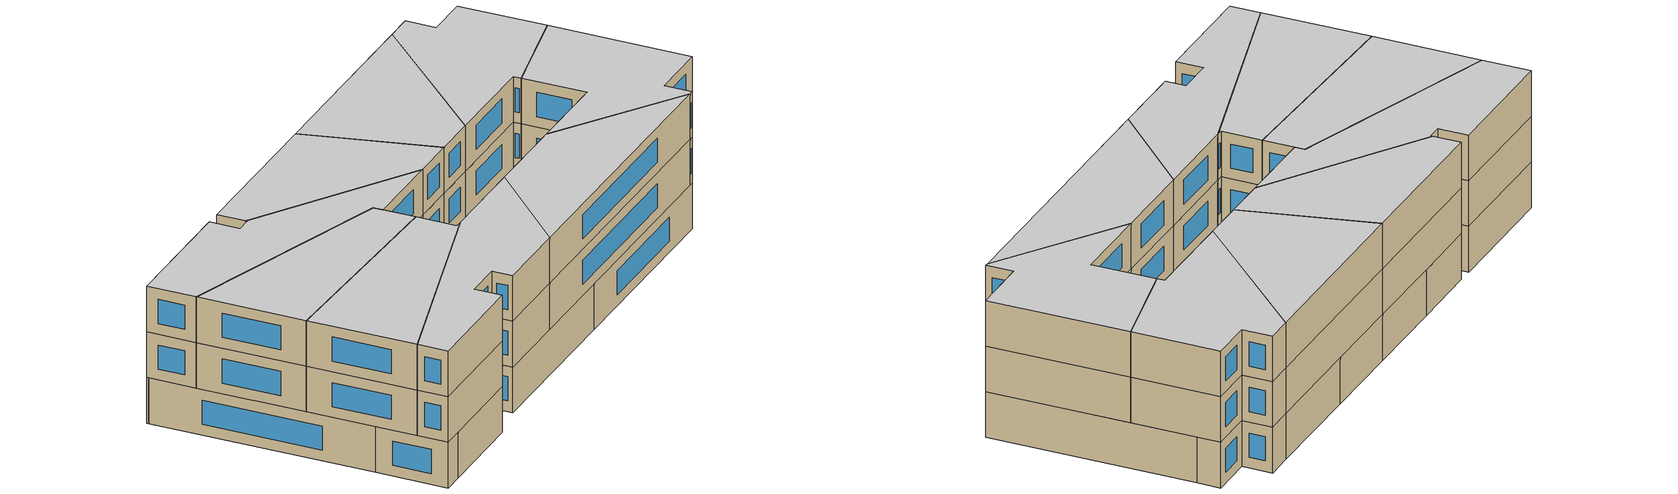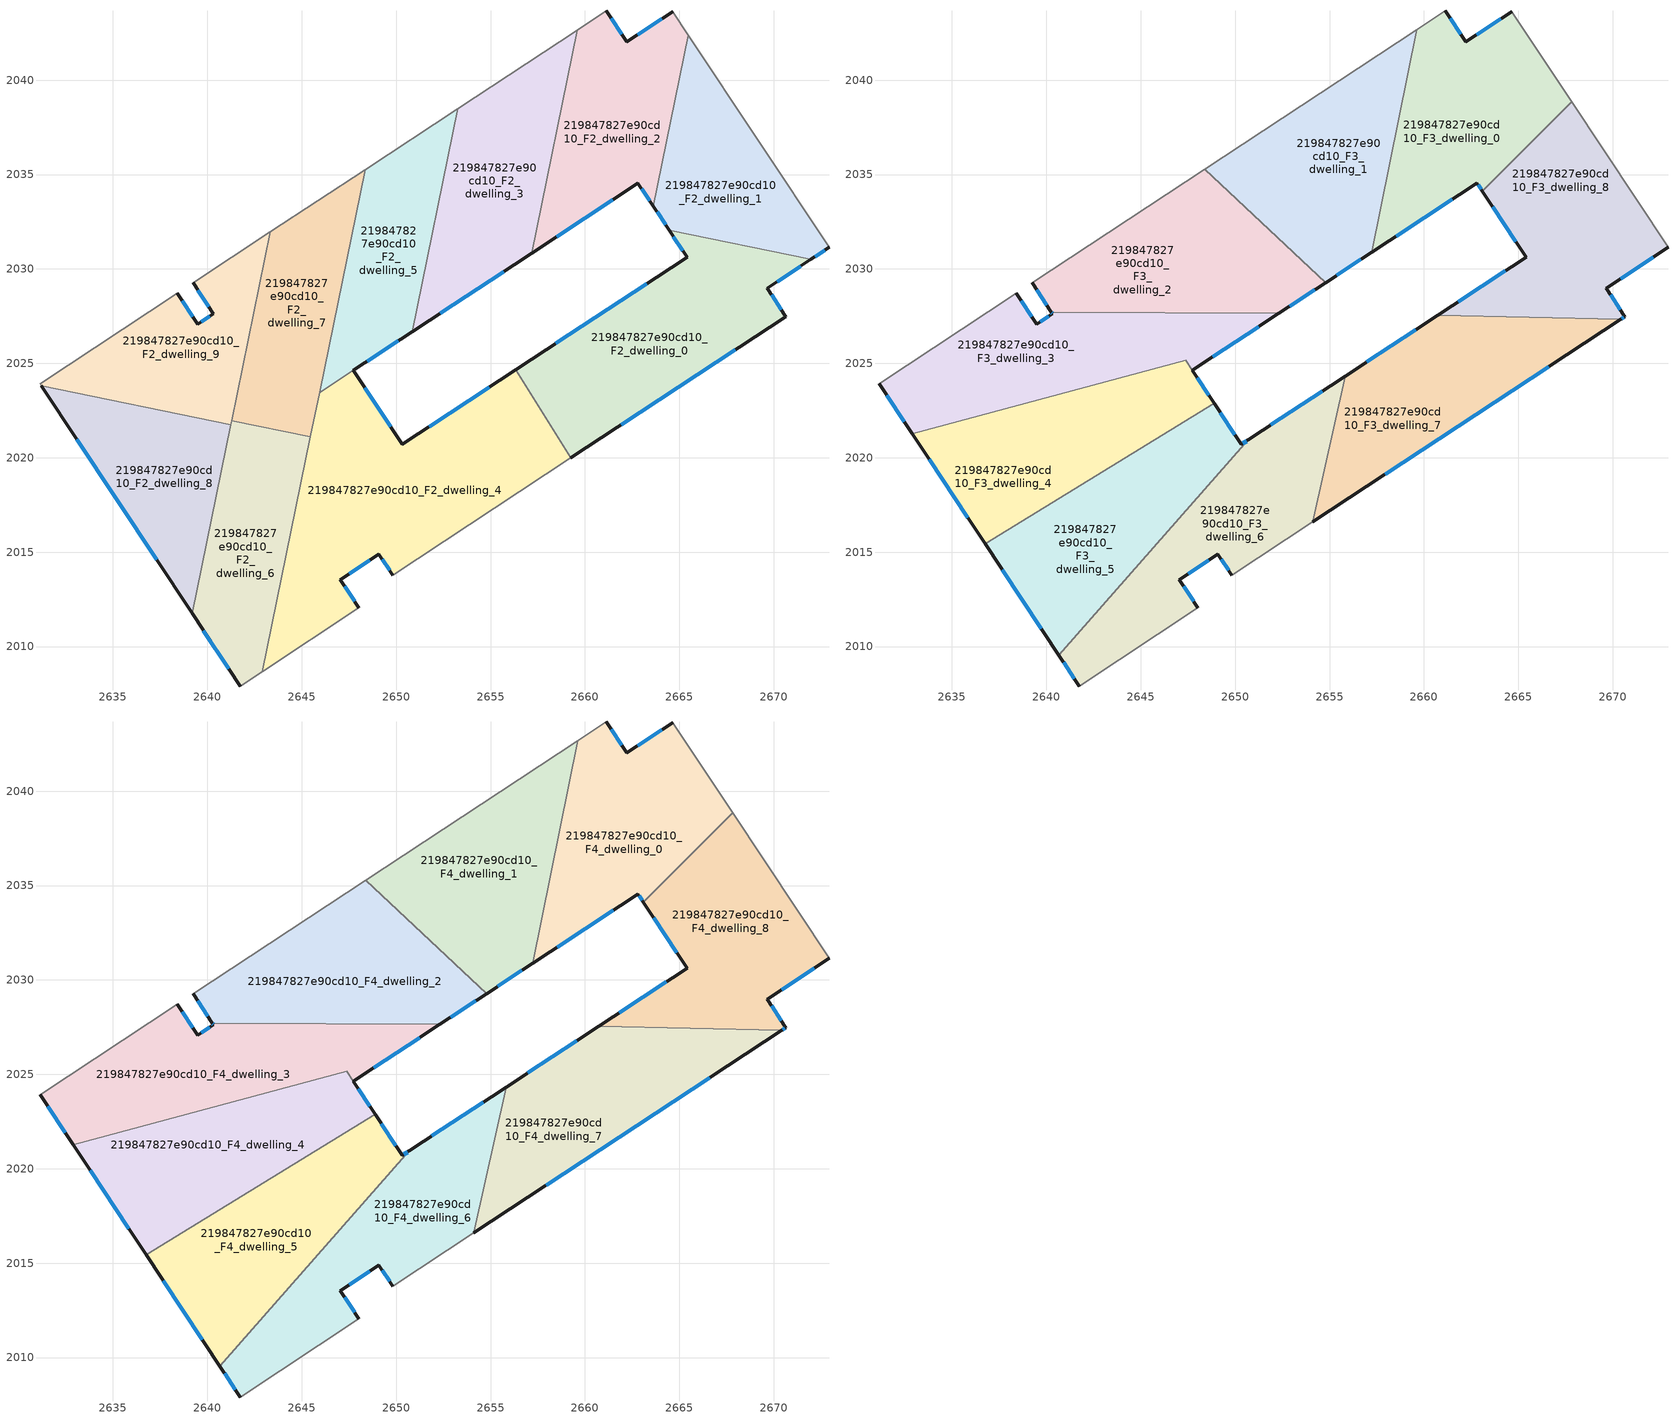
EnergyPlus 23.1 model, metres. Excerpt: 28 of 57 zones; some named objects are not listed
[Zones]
219847827e90cd10_F2_dwelling_0
 floor to 219847827e90cd10_F1_dwelling_0 (EU_floor_Construction): 2671.97,2030.5 2669.65,2028.97 2670.64,2027.48 2659.26,2019.99 2656.33,2024.65 2665.41,2030.62 2664.47,2032.04 z6
 wall outside (EU_wall_Construction): 2664.47,2032.04 2665.41,2030.62 2656.33,2024.65 / 2659.26,2019.99 2670.64,2027.48 2669.65,2028.97 2671.97,2030.5 z6:9
 wall to 219847827e90cd10_F2_dwelling_4 (EU_wall_Construction): 2656.33,2024.65 2659.26,2019.99 z6:9
 wall to 219847827e90cd10_F2_dwelling_1 (EU_wall_Construction): 2671.97,2030.5 2664.47,2032.04 z6:9
 window (EU_Window_Construction): 2663.28,2029.22 2658.46,2026.06 / 2664.69,2031.71 2665.19,2030.96 / 2670.19,2029.33 2671.42,2030.15 / 2670.41,2027.83 2669.88,2028.62 / 2661.93,2021.75 2667.97,2025.72 z6.7:8.3
 ceiling adiabatic (EU_roof_Construction): 2670.42,2027.34 2660.72,2027.54 2656.33,2024.65 2659.26,2019.99 z9
219847827e90cd10_F2_dwelling_1
 floor to 219847827e90cd10_F1_dwelling_1 (EU_floor_Construction): 2665.47,2042.39 2672.92,2031.14 2671.97,2030.5 2664.47,2032.04 2663.62,2033.33 z6
 wall outside (EU_wall_Construction): 2671.97,2030.5 2672.92,2031.14 / 2663.62,2033.33 2664.47,2032.04 z6:9
 wall to 219847827e90cd10_F2_dwelling_2 (EU_wall_Construction): 2665.47,2042.39 2663.62,2033.33 z6:9
 wall adiabatic (EU_wall_Construction): 2672.92,2031.14 2665.47,2042.39 z6:9
 window (EU_Window_Construction): 2672.19,2030.65 2672.7,2030.99 / 2663.82,2033.02 2664.27,2032.34 z6.7:8.3
 ceiling adiabatic (EU_roof_Construction): 2672.92,2031.14 2667.82,2038.84 2663.96,2034.99 2663.62,2033.33 2664.47,2032.04 2671.97,2030.51 z9
219847827e90cd10_F2_dwelling_2
 floor to 219847827e90cd10_F1_dwelling_2 (EU_floor_Construction): 2664.65,2043.63 2665.47,2042.39 2663.62,2033.33 2662.81,2034.55 2657.17,2030.84 2659.59,2042.65 2661.13,2043.66 2662.22,2042.03 z6
 wall outside (EU_wall_Construction): 2657.17,2030.84 2662.81,2034.55 2663.62,2033.33 / 2664.65,2043.63 2662.22,2042.03 2661.13,2043.66 z6:9
 wall to 219847827e90cd10_F2_dwelling_3 (EU_wall_Construction): 2659.59,2042.65 2657.17,2030.84 z6:9
 wall adiabatic (EU_wall_Construction): 2661.13,2043.66 2659.59,2042.65 / 2665.47,2042.39 2664.65,2043.63 z6:9
 window (EU_Window_Construction): 2663,2034.26 2663.43,2033.61 / 2658.5,2031.71 2661.48,2033.68 / 2661.96,2042.42 2661.39,2043.28 / 2664.08,2043.25 2662.79,2042.41 z6.7:8.3
219847827e90cd10_F2_dwelling_3
 floor to 219847827e90cd10_F1_dwelling_3 (EU_floor_Construction): 2659.59,2042.65 2657.17,2030.84 2650.85,2026.68 2653.27,2038.49 z6
 wall outside (EU_wall_Construction): 2650.85,2026.68 2657.17,2030.84 z6:9
 wall adiabatic (EU_wall_Construction): 2659.59,2042.65 2653.27,2038.49 z6:9
 wall to 219847827e90cd10_F2_dwelling_5 (EU_wall_Construction): 2653.27,2038.49 2650.85,2026.68 z6:9
 window (EU_Window_Construction): 2652.33,2027.66 2655.69,2029.86 z6.7:8.3
 ceiling adiabatic (EU_roof_Construction): 2657.17,2030.84 2659.59,2042.65 2653.27,2038.49 2651.05,2027.65 2652.32,2027.65 z9
219847827e90cd10_F2_dwelling_4
 floor to 219847827e90cd10_F1_dwelling_4 (EU_floor_Construction): 2656.33,2024.65 2659.26,2019.99 2649.82,2013.78 2649.09,2014.89 2647.05,2013.54 2648.03,2012.06 2642.91,2008.68 2645.95,2023.47 2645.97,2023.47 2647.73,2024.63 2650.33,2020.71 z6
 wall outside (EU_wall_Construction): 2656.33,2024.65 2650.33,2020.71 2647.73,2024.63 / 2648.03,2012.06 2647.05,2013.54 2649.09,2014.89 2649.82,2013.78 z6:9
 wall adiabatic (EU_wall_Construction): 2649.82,2013.78 2659.26,2019.99 / 2642.91,2008.68 2648.03,2012.06 z6:9
 wall to 219847827e90cd10_F2_dwelling_6 (EU_wall_Construction): 2645.46,2021.11 2642.91,2008.68 z6:9
 wall to 219847827e90cd10_F2_dwelling_5 (EU_wall_Construction): 2645.96,2023.47 2645.95,2023.47 / 2647.73,2024.63 2645.97,2023.47 z6:9
 wall to 219847827e90cd10_F2_dwelling_7 (EU_wall_Construction): 2645.94,2023.47 2645.46,2021.11 z6:9
 window (EU_Window_Construction): 2649.72,2021.63 2648.34,2023.71 / 2654.92,2023.73 2651.74,2021.64 / 2649.26,2014.63 2649.65,2014.04 / 2647.53,2013.86 2648.61,2014.57 / 2647.8,2012.41 2647.28,2013.19 z6.7:8.3
 ceiling adiabatic (EU_roof_Construction): 2659.26,2019.99 2656.33,2024.65 2655.84,2024.33 2654.12,2016.61 z9
219847827e90cd10_F2_dwelling_5
 floor to 219847827e90cd10_F1_dwelling_5 (EU_floor_Construction): 2653.27,2038.49 2650.85,2026.68 2645.96,2023.47 2645.95,2023.47 2648.36,2035.26 z6
 wall outside (EU_wall_Construction): 2647.73,2024.63 2650.85,2026.68 z6:9
 wall adiabatic (EU_wall_Construction): 2653.27,2038.49 2648.36,2035.26 z6:9
 wall to 219847827e90cd10_F2_dwelling_7 (EU_wall_Construction): 2648.36,2035.26 2645.95,2023.47 z6:9
 window (EU_Window_Construction): 2648.47,2025.11 2650.12,2026.2 z6.7:8.3
219847827e90cd10_F2_dwelling_6
 floor to 219847827e90cd10_F1_dwelling_6 (EU_floor_Construction): 2645.46,2021.11 2642.91,2008.68 2641.74,2007.91 2639.2,2011.75 2641.3,2021.97 z6
 wall outside (EU_wall_Construction): 2639.2,2011.75 2641.74,2007.91 z6:9
 wall to 219847827e90cd10_F2_dwelling_7 (EU_wall_Construction): 2645.46,2021.11 2641.3,2021.97 z6:9
 wall adiabatic (EU_wall_Construction): 2641.74,2007.91 2642.91,2008.68 z6:9
 wall to 219847827e90cd10_F2_dwelling_8 (EU_wall_Construction): 2641.25,2021.76 2639.2,2011.75 z6:9
 wall to 219847827e90cd10_F2_dwelling_9 (EU_wall_Construction): 2641.3,2021.97 2641.25,2021.76 z6:9
 window (EU_Window_Construction): 2639.8,2010.85 2641.15,2008.81 z6.7:8.3
219847827e90cd10_F2_dwelling_7
 floor to 219847827e90cd10_F1_dwelling_7 (EU_floor_Construction): 2648.36,2035.26 2645.46,2021.11 2641.3,2021.97 2643.35,2031.96 z6
 wall adiabatic (EU_wall_Construction): 2648.36,2035.26 2643.35,2031.96 z6:9
 wall to 219847827e90cd10_F2_dwelling_9 (EU_wall_Construction): 2643.35,2031.96 2641.3,2021.97 z6:9
219847827e90cd10_F2_dwelling_8
 floor to 219847827e90cd10_F1_dwelling_8 (EU_floor_Construction): 2641.25,2021.76 2639.2,2011.75 2631.21,2023.82 z6
 wall outside (EU_wall_Construction): 2631.21,2023.82 2639.2,2011.75 z6:9
 wall to 219847827e90cd10_F2_dwelling_9 (EU_wall_Construction): 2641.25,2021.76 2631.21,2023.82 z6:9
 window (EU_Window_Construction): 2633.09,2020.99 2637.33,2014.59 z6.7:8.3
219847827e90cd10_F2_dwelling_9
 floor to 219847827e90cd10_F1_dwelling_9 (EU_floor_Construction): 2643.35,2031.96 2641.25,2021.76 2631.21,2023.82 2631.14,2023.93 2638.41,2028.71 2639.49,2027.08 2640.33,2027.63 2639.24,2029.26 z6
 wall outside (EU_wall_Construction): 2639.24,2029.26 2640.33,2027.63 2639.49,2027.08 2638.41,2028.71 z6:9
 wall adiabatic (EU_wall_Construction): 2638.41,2028.71 2631.14,2023.93 2631.21,2023.82 / 2643.35,2031.96 2639.24,2029.26 z6:9
 window (EU_Window_Construction): 2639.24,2027.46 2638.66,2028.33 / 2640.13,2027.5 2639.69,2027.21 / 2639.5,2028.87 2640.07,2028.01 z6.7:8.3
219847827e90cd10_F3_dwelling_0
 floor to 219847827e90cd10_F2_dwelling_2 (EU_floor_Construction): 2664.65,2043.63 2665.47,2042.39 2663.96,2034.99 2663.09,2034.12 2662.81,2034.55 2657.23,2030.88 2659.63,2042.67 2661.13,2043.66 2662.22,2042.03 z9
 floor to 219847827e90cd10_F2_dwelling_1 (EU_floor_Construction): 2665.47,2042.39 2667.82,2038.84 2663.96,2034.99 z9
 wall outside (EU_wall_Construction): 2664.65,2043.63 2662.22,2042.03 2661.13,2043.66 / 2657.23,2030.88 2662.81,2034.55 2663.09,2034.12 z9:12
 wall adiabatic (EU_wall_Construction): 2667.82,2038.84 2664.65,2043.63 / 2661.13,2043.66 2659.63,2042.67 z9:12
 wall to 219847827e90cd10_F3_dwelling_8 (EU_wall_Construction): 2663.09,2034.12 2667.82,2038.84 z9:12
 wall to 219847827e90cd10_F3_dwelling_1 (EU_wall_Construction): 2659.63,2042.67 2657.23,2030.88 z9:12
 window (EU_Window_Construction): 2664.08,2043.25 2662.79,2042.41 / 2662.87,2034.45 2663.02,2034.22 / 2658.54,2031.74 2661.5,2033.68 / 2661.96,2042.42 2661.39,2043.28 z9.7:11.3
219847827e90cd10_F3_dwelling_1
 floor adiabatic (EU_floor_Construction): 2659.59,2042.65 2657.17,2030.84 2654.8,2029.28 2651.93,2031.97 2653.27,2038.49 z9
 floor to 219847827e90cd10_F2_dwelling_2 (EU_floor_Construction): 2659.63,2042.67 2657.23,2030.88 2657.17,2030.84 2659.59,2042.65 z9
 floor to 219847827e90cd10_F2_dwelling_5 (EU_floor_Construction): 2653.27,2038.49 2651.93,2031.97 2648.39,2035.28 z9
 wall outside (EU_wall_Construction): 2654.8,2029.28 2657.23,2030.88 z9:12
 wall to 219847827e90cd10_F3_dwelling_2 (EU_wall_Construction): 2648.39,2035.28 2654.8,2029.28 z9:12
 wall adiabatic (EU_wall_Construction): 2659.63,2042.67 2648.39,2035.28 z9:12
 window (EU_Window_Construction): 2655.37,2029.66 2656.66,2030.5 z9.7:11.3
219847827e90cd10_F3_dwelling_2
 floor to 219847827e90cd10_F2_dwelling_5 (EU_floor_Construction): 2651.93,2031.97 2651.05,2027.65 2646.81,2027.67 2648.36,2035.26 2648.39,2035.28 z9
 floor adiabatic (EU_floor_Construction): 2654.8,2029.28 2652.32,2027.65 2651.05,2027.65 2651.93,2031.97 z9
 floor to 219847827e90cd10_F2_dwelling_9 (EU_floor_Construction): 2643.35,2031.96 2642.47,2027.69 2640.28,2027.7 2639.24,2029.26 z9
 floor to 219847827e90cd10_F2_dwelling_7 (EU_floor_Construction): 2648.36,2035.26 2646.81,2027.67 2642.47,2027.69 2643.35,2031.96 z9
 wall outside (EU_wall_Construction): 2652.32,2027.65 2654.8,2029.28 / 2639.24,2029.26 2640.28,2027.7 z9:12
 wall to 219847827e90cd10_F3_dwelling_3 (EU_wall_Construction): 2640.28,2027.7 2652.32,2027.65 z9:12
 wall adiabatic (EU_wall_Construction): 2648.39,2035.28 2639.24,2029.26 z9:12
 window (EU_Window_Construction): 2652.9,2028.03 2654.22,2028.9 / 2639.49,2028.89 2640.03,2028.07 z9.7:11.3
219847827e90cd10_F3_dwelling_3
 floor to 219847827e90cd10_F2_dwelling_9 (EU_floor_Construction): 2642.47,2027.69 2641.64,2023.63 2637.52,2022.52 2631.21,2023.82 2631.14,2023.93 2638.41,2028.71 2639.49,2027.08 2640.33,2027.63 2640.28,2027.7 z9
 floor to 219847827e90cd10_F2_dwelling_7 (EU_floor_Construction): 2646.81,2027.67 2646.23,2024.86 2641.64,2023.63 2642.47,2027.69 z9
 floor to 219847827e90cd10_F2_dwelling_8 (EU_floor_Construction): 2637.52,2022.52 2632.89,2021.28 2631.21,2023.82 z9
 floor to 219847827e90cd10_F2_dwelling_5 (EU_floor_Construction): 2651.05,2027.65 2650.85,2026.68 2647.73,2024.63 2647.38,2025.17 2646.23,2024.86 2646.81,2027.67 z9
 floor to 219847827e90cd10_F2_dwelling_3 (EU_floor_Construction): 2652.32,2027.65 2650.85,2026.68 2651.05,2027.65 z9
 wall outside (EU_wall_Construction): 2631.14,2023.93 2632.89,2021.28 / 2640.28,2027.7 2640.33,2027.63 2639.49,2027.08 2638.41,2028.71 / 2647.73,2024.63 2652.32,2027.65 z9:12
 wall adiabatic (EU_wall_Construction): 2638.41,2028.71 2631.14,2023.93 z9:12
 wall to 219847827e90cd10_F3_dwelling_4 (EU_wall_Construction): 2647.38,2025.17 2647.73,2024.63 / 2632.89,2021.28 2647.38,2025.16 z9:12
 window (EU_Window_Construction): 2631.55,2023.31 2632.48,2021.91 / 2639.24,2027.46 2638.66,2028.33 / 2640.13,2027.5 2639.69,2027.21 / 2640.29,2027.69 2640.31,2027.65 / 2648.81,2025.34 2651.24,2026.94 z9.7:11.3
219847827e90cd10_F3_dwelling_4
 floor to 219847827e90cd10_F2_dwelling_8 (EU_floor_Construction): 2641.25,2021.76 2640.42,2017.69 2636.76,2015.44 2632.89,2021.28 2637.52,2022.52 z9
 floor to 219847827e90cd10_F2_dwelling_9 (EU_floor_Construction): 2641.64,2023.63 2641.25,2021.76 2637.52,2022.52 z9
 floor to 219847827e90cd10_F2_dwelling_6 (EU_floor_Construction): 2645.46,2021.11 2645.38,2020.75 2640.42,2017.69 2641.3,2021.97 z9
 floor to 219847827e90cd10_F2_dwelling_4 (EU_floor_Construction): 2647.73,2024.63 2648.77,2023.07 2648.88,2022.9 2645.39,2020.75 2645.95,2023.47 2645.97,2023.47 z9
 floor to 219847827e90cd10_F2_dwelling_5 (EU_floor_Construction): 2647.38,2025.16 2647.73,2024.63 2645.96,2023.47 2645.95,2023.47 2646.23,2024.86 z9
 floor to 219847827e90cd10_F2_dwelling_7 (EU_floor_Construction): 2646.23,2024.86 2645.46,2021.11 2641.3,2021.97 2641.64,2023.63 z9
 wall outside (EU_wall_Construction): 2632.89,2021.28 2636.76,2015.44 / 2648.88,2022.9 2647.73,2024.63 z9:12
 wall to 219847827e90cd10_F3_dwelling_5 (EU_wall_Construction): 2636.76,2015.44 2648.88,2022.9 z9:12
 window (EU_Window_Construction): 2633.8,2019.91 2635.85,2016.81 / 2648.61,2023.31 2648,2024.23 z9.7:11.3
219847827e90cd10_F3_dwelling_5
 floor to 219847827e90cd10_F2_dwelling_6 (EU_floor_Construction): 2645.38,2020.75 2643.83,2013.15 2640.66,2009.55 2639.2,2011.75 2640.42,2017.69 z9
 floor to 219847827e90cd10_F2_dwelling_4 (EU_floor_Construction): 2648.88,2022.9 2650.33,2020.71 2650.68,2020.94 2643.83,2013.15 2645.39,2020.75 z9
 floor to 219847827e90cd10_F2_dwelling_8 (EU_floor_Construction): 2640.42,2017.69 2639.2,2011.75 2636.76,2015.44 z9
 wall outside (EU_wall_Construction): 2650.69,2020.94 2650.33,2020.71 2648.88,2022.9 / 2636.76,2015.44 2640.66,2009.55 z9:12
 wall to 219847827e90cd10_F3_dwelling_6 (EU_wall_Construction): 2640.66,2009.55 2650.69,2020.94 z9:12
 window (EU_Window_Construction): 2649.99,2021.22 2649.22,2022.38 / 2650.6,2020.89 2650.42,2020.76 / 2637.68,2014.06 2639.74,2010.93 z9.7:11.3
219847827e90cd10_F3_dwelling_6
 floor to 219847827e90cd10_F2_dwelling_4 (EU_floor_Construction): 2655.84,2024.33 2654.12,2016.61 2649.82,2013.78 2649.09,2014.89 2647.05,2013.54 2648.03,2012.06 2642.91,2008.68 2643.83,2013.15 2650.68,2020.94 z9
 floor to 219847827e90cd10_F2_dwelling_6 (EU_floor_Construction): 2643.83,2013.15 2642.91,2008.68 2641.74,2007.91 2640.66,2009.55 z9
 wall outside (EU_wall_Construction): 2648.03,2012.06 2647.05,2013.54 2649.09,2014.89 2649.82,2013.78 / 2640.66,2009.55 2641.74,2007.91 / 2655.84,2024.33 2650.69,2020.94 z9:12
 wall adiabatic (EU_wall_Construction): 2641.74,2007.91 2648.03,2012.06 / 2649.82,2013.78 2654.12,2016.61 z9:12
 wall to 219847827e90cd10_F3_dwelling_7 (EU_wall_Construction): 2654.12,2016.61 2655.84,2024.33 z9:12
 window (EU_Window_Construction): 2647.53,2013.86 2648.61,2014.57 / 2647.8,2012.41 2647.28,2013.19 / 2640.92,2009.16 2641.49,2008.3 / 2654.63,2023.53 2651.9,2021.74 / 2649.26,2014.63 2649.65,2014.04 z9.7:11.3
219847827e90cd10_F3_dwelling_7
 floor adiabatic (EU_floor_Construction): 2670.42,2027.34 2654.12,2016.61 2655.84,2024.33 2660.72,2027.54 z9
 wall outside (EU_wall_Construction): 2660.72,2027.54 2655.84,2024.33 / 2654.12,2016.61 2670.42,2027.34 z9:12
 wall to 219847827e90cd10_F3_dwelling_8 (EU_wall_Construction): 2670.42,2027.34 2660.72,2027.54 z9:12
 window (EU_Window_Construction): 2659.57,2026.79 2656.98,2025.08 / 2657.95,2019.13 2666.6,2024.82 z9.7:11.3
219847827e90cd10_F3_dwelling_8
 floor to 219847827e90cd10_F2_dwelling_0 (EU_floor_Construction): 2671.97,2030.51 2669.65,2028.97 2670.64,2027.48 2670.42,2027.34 2660.72,2027.54 2665.41,2030.62 2664.47,2032.04 z9
 floor to 219847827e90cd10_F2_dwelling_2 (EU_floor_Construction): 2663.96,2034.99 2663.62,2033.33 2663.09,2034.12 z9
 floor adiabatic (EU_floor_Construction): 2667.82,2038.84 2672.92,2031.14 2671.97,2030.51 2664.47,2032.04 2663.09,2034.12 2663.62,2033.33 2663.96,2034.99 z9
 wall outside (EU_wall_Construction): 2670.42,2027.34 2670.64,2027.48 2669.65,2028.97 2672.92,2031.14 / 2663.09,2034.12 2665.41,2030.62 2660.72,2027.54 z9:12
 wall adiabatic (EU_wall_Construction): 2672.92,2031.14 2667.82,2038.84 z9:12
 window (EU_Window_Construction): 2670.41,2027.83 2669.88,2028.62 / 2670.48,2027.37 2670.59,2027.45 / 2664.31,2029.9 2661.82,2028.26 / 2663.63,2033.3 2664.86,2031.44 / 2670.42,2029.48 2672.16,2030.63 z9.7:11.3
219847827e90cd10_F4_dwelling_0
 floor to 219847827e90cd10_F3_dwelling_0 (EU_floor_Construction): 2664.65,2043.63 2667.82,2038.84 2663.09,2034.12 2662.81,2034.55 2657.23,2030.88 2659.63,2042.67 2661.13,2043.66 2662.22,2042.03 z12
 wall outside (EU_wall_Construction): 2664.65,2043.63 2662.22,2042.03 2661.13,2043.66 / 2657.23,2030.88 2662.81,2034.55 2663.09,2034.12 z12:15
 wall adiabatic (EU_wall_Construction): 2667.82,2038.84 2664.65,2043.63 / 2661.13,2043.66 2659.63,2042.67 z12:15
 wall to 219847827e90cd10_F4_dwelling_8 (EU_wall_Construction): 2663.09,2034.12 2667.82,2038.84 z12:15
 wall to 219847827e90cd10_F4_dwelling_1 (EU_wall_Construction): 2659.63,2042.67 2657.23,2030.88 z12:15
 window (EU_Window_Construction): 2664.08,2043.25 2662.79,2042.41 / 2662.87,2034.45 2663.02,2034.22 / 2658.54,2031.74 2661.5,2033.68 / 2661.96,2042.42 2661.39,2043.28 z12.7:14.3
 ceiling to 219847827e90cd10_F5_dwelling_0 (EU_floor_Construction): 2663.09,2034.12 2667.82,2038.84 2664.65,2043.63 2662.22,2042.03 2661.13,2043.66 2659.63,2042.67 2657.23,2030.88 2662.81,2034.55 z15
219847827e90cd10_F4_dwelling_1
 floor to 219847827e90cd10_F3_dwelling_1 (EU_floor_Construction): 2659.63,2042.67 2657.23,2030.88 2654.8,2029.28 2648.39,2035.28 z12
 wall outside (EU_wall_Construction): 2654.8,2029.28 2657.23,2030.88 z12:15
 wall to 219847827e90cd10_F4_dwelling_2 (EU_wall_Construction): 2648.39,2035.28 2654.8,2029.28 z12:15
 wall adiabatic (EU_wall_Construction): 2659.63,2042.67 2648.39,2035.28 z12:15
 window (EU_Window_Construction): 2655.37,2029.66 2656.66,2030.5 z12.7:14.3
 ceiling to 219847827e90cd10_F5_dwelling_1 (EU_floor_Construction): 2657.23,2030.88 2659.63,2042.67 2648.39,2035.28 2654.8,2029.28 z15
219847827e90cd10_F4_dwelling_2
 floor to 219847827e90cd10_F3_dwelling_2 (EU_floor_Construction): 2654.8,2029.28 2652.32,2027.65 2640.28,2027.7 2639.24,2029.26 2648.39,2035.28 z12
 wall outside (EU_wall_Construction): 2652.32,2027.65 2654.8,2029.28 / 2639.24,2029.26 2640.28,2027.7 z12:15
 wall to 219847827e90cd10_F4_dwelling_3 (EU_wall_Construction): 2640.28,2027.7 2652.32,2027.65 z12:15
 wall adiabatic (EU_wall_Construction): 2648.39,2035.28 2639.24,2029.26 z12:15
 window (EU_Window_Construction): 2652.9,2028.03 2654.22,2028.9 / 2639.49,2028.89 2640.03,2028.07 z12.7:14.3
 ceiling to 219847827e90cd10_F5_dwelling_2 (EU_floor_Construction): 2654.8,2029.28 2648.39,2035.28 2639.24,2029.26 2640.28,2027.7 2652.32,2027.65 z15
219847827e90cd10_F4_dwelling_3
 floor to 219847827e90cd10_F3_dwelling_3 (EU_floor_Construction): 2652.32,2027.65 2647.73,2024.63 2647.38,2025.17 2632.89,2021.28 2631.14,2023.93 2638.41,2028.71 2639.49,2027.08 2640.33,2027.63 2640.28,2027.7 z12
 wall outside (EU_wall_Construction): 2631.14,2023.93 2632.89,2021.28 / 2640.28,2027.7 2640.33,2027.63 2639.49,2027.08 2638.41,2028.71 / 2647.73,2024.63 2652.32,2027.65 z12:15
 wall adiabatic (EU_wall_Construction): 2638.41,2028.71 2631.14,2023.93 z12:15
 wall to 219847827e90cd10_F4_dwelling_4 (EU_wall_Construction): 2647.38,2025.17 2647.73,2024.63 / 2632.89,2021.28 2647.38,2025.16 z12:15
 window (EU_Window_Construction): 2631.55,2023.31 2632.48,2021.91 / 2639.24,2027.46 2638.66,2028.33 / 2640.13,2027.5 2639.69,2027.21 / 2640.29,2027.69 2640.31,2027.65 / 2648.81,2025.34 2651.24,2026.94 z12.7:14.3
 ceiling to 219847827e90cd10_F5_dwelling_3 (EU_floor_Construction): 2647.73,2024.63 2652.32,2027.65 2640.28,2027.7 2640.33,2027.63 2639.49,2027.08 2638.41,2028.71 2631.14,2023.93 2632.89,2021.28 2647.38,2025.17 z15
219847827e90cd10_F4_dwelling_4
 floor to 219847827e90cd10_F3_dwelling_4 (EU_floor_Construction): 2647.38,2025.16 2648.88,2022.9 2636.76,2015.44 2632.89,2021.28 z12
 wall outside (EU_wall_Construction): 2632.89,2021.28 2636.76,2015.44 / 2648.88,2022.9 2647.73,2024.63 z12:15
 wall to 219847827e90cd10_F4_dwelling_5 (EU_wall_Construction): 2636.76,2015.44 2648.88,2022.9 z12:15
 window (EU_Window_Construction): 2633.8,2019.91 2635.85,2016.81 / 2648.61,2023.31 2648,2024.23 z12.7:14.3
 ceiling to 219847827e90cd10_F5_dwelling_4 (EU_floor_Construction): 2648.88,2022.9 2647.38,2025.16 2632.89,2021.28 2636.76,2015.44 z15
219847827e90cd10_F4_dwelling_5
 floor to 219847827e90cd10_F3_dwelling_5 (EU_floor_Construction): 2648.88,2022.9 2650.33,2020.71 2650.69,2020.94 2640.66,2009.55 2636.76,2015.44 z12
 wall outside (EU_wall_Construction): 2650.69,2020.94 2650.33,2020.71 2648.88,2022.9 / 2636.76,2015.44 2640.66,2009.55 z12:15
 wall to 219847827e90cd10_F4_dwelling_6 (EU_wall_Construction): 2640.66,2009.55 2650.69,2020.94 z12:15
 window (EU_Window_Construction): 2649.99,2021.22 2649.22,2022.38 / 2650.6,2020.89 2650.42,2020.76 / 2637.68,2014.06 2639.74,2010.93 z12.7:14.3
 ceiling to 219847827e90cd10_F5_dwelling_5 (EU_floor_Construction): 2640.66,2009.55 2650.69,2020.94 2650.33,2020.71 2648.88,2022.9 2636.76,2015.44 z15
219847827e90cd10_F4_dwelling_6
 floor to 219847827e90cd10_F3_dwelling_6 (EU_floor_Construction): 2655.84,2024.33 2654.12,2016.61 2649.82,2013.78 2649.09,2014.89 2647.05,2013.54 2648.03,2012.06 2641.74,2007.91 2640.66,2009.55 2650.69,2020.94 z12
 wall outside (EU_wall_Construction): 2648.03,2012.06 2647.05,2013.54 2649.09,2014.89 2649.82,2013.78 / 2640.66,2009.55 2641.74,2007.91 / 2655.84,2024.33 2650.69,2020.94 z12:15
 wall adiabatic (EU_wall_Construction): 2641.74,2007.91 2648.03,2012.06 / 2649.82,2013.78 2654.12,2016.61 z12:15
 wall to 219847827e90cd10_F4_dwelling_7 (EU_wall_Construction): 2654.12,2016.61 2655.84,2024.33 z12:15
 window (EU_Window_Construction): 2647.53,2013.86 2648.61,2014.57 / 2647.8,2012.41 2647.28,2013.19 / 2640.92,2009.16 2641.49,2008.3 / 2654.63,2023.53 2651.9,2021.74 / 2649.26,2014.63 2649.65,2014.04 z12.7:14.3
 ceiling to 219847827e90cd10_F5_dwelling_6 (EU_floor_Construction): 2649.82,2013.78 2654.12,2016.61 2655.84,2024.33 2650.69,2020.94 2640.66,2009.55 2641.74,2007.91 2648.03,2012.06 2647.05,2013.54 2649.09,2014.89 z15
219847827e90cd10_F4_dwelling_7
 floor to 219847827e90cd10_F3_dwelling_7 (EU_floor_Construction): 2670.42,2027.34 2654.12,2016.61 2655.84,2024.33 2660.72,2027.54 z12
 wall outside (EU_wall_Construction): 2660.72,2027.54 2655.84,2024.33 / 2654.12,2016.61 2670.42,2027.34 z12:15
 wall to 219847827e90cd10_F4_dwelling_8 (EU_wall_Construction): 2670.42,2027.34 2660.72,2027.54 z12:15
 window (EU_Window_Construction): 2659.57,2026.79 2656.98,2025.08 / 2657.95,2019.13 2666.6,2024.82 z12.7:14.3
 ceiling to 219847827e90cd10_F5_dwelling_7 (EU_floor_Construction): 2670.42,2027.34 2660.72,2027.54 2655.84,2024.33 2654.12,2016.61 z15
219847827e90cd10_F4_dwelling_8
 floor to 219847827e90cd10_F3_dwelling_8 (EU_floor_Construction): 2667.82,2038.84 2672.92,2031.14 2669.65,2028.97 2670.64,2027.48 2670.42,2027.34 2660.72,2027.54 2665.41,2030.62 2663.09,2034.12 z12
 wall outside (EU_wall_Construction): 2670.42,2027.34 2670.64,2027.48 2669.65,2028.97 2672.92,2031.14 / 2663.09,2034.12 2665.41,2030.62 2660.72,2027.54 z12:15
 wall adiabatic (EU_wall_Construction): 2672.92,2031.14 2667.82,2038.84 z12:15
 window (EU_Window_Construction): 2670.41,2027.83 2669.88,2028.62 / 2670.48,2027.37 2670.59,2027.45 / 2664.31,2029.9 2661.82,2028.26 / 2663.63,2033.3 2664.86,2031.44 / 2670.42,2029.48 2672.16,2030.63 z12.7:14.3
 ceiling to 219847827e90cd10_F5_dwelling_8 (EU_floor_Construction): 2670.64,2027.48 2669.65,2028.97 2672.92,2031.14 2667.82,2038.84 2663.09,2034.12 2665.41,2030.62 2660.72,2027.54 2670.42,2027.34 z15
[Building]
EU S2 Campaign: North Axis=0; Terrain=City; Solar Distribution=FullExterior
[Site:Location]
Budapest.Ferenc.Liszt.Intl.AP: Latitude=47.437; Longitude=19.256; Time Zone=1; Elevation=185
[SizingPeriod:WeatherFileDays]
AnnualSizingPeriod: Begin Month=1; Begin Day of Month=1; End Month=12; End Day of Month=31; Day of Week for Start Day=Monday; Use Weather File Daylight Saving Period=No; Use Weather File Rain and Snow Indicators=No
[MATERIAL]
EU_InternalMass_Material: Roughness=MediumRough; Thickness=0.1; Conductivity=1; Density=1800; Specific Heat=900; Thermal Absorptance=0.9; Solar Absorptance=0.7; Visible Absorptance=0.7
[MATERIAL:NOMASS] Roughness=MediumRough; Thermal Absorptance=0.9; Solar Absorptance=0.7; Visible Absorptance=0.7
Name | Thermal Resistance
EU_wall_NoMass | 0.832559
EU_roof_NoMass | 1.39638
EU_floor_NoMass | 0.872794
[WINDOWMATERIAL:SIMPLEGLAZINGSYSTEM]
EU_Window_SimpleGlazing: UFactor=2.79869; Solar Heat Gain Coefficient=0.75; Visible Transmittance=0.75
[CONSTRUCTION]
EU_wall_Construction: EU_wall_NoMass
EU_roof_Construction: EU_roof_NoMass
EU_floor_Construction: EU_floor_NoMass
EU_Window_Construction: EU_Window_SimpleGlazing
EU_InternalMass_Construction: EU_InternalMass_Material
[ZONE] Type=1; Multiplier=1; Ceiling Height=autocalculate; Floor Area=autocalculate; Part of Total Floor Area=Yes
Name | Volume
219847827e90cd10_F2_dwelling_0 | 238.496
219847827e90cd10_F3_dwelling_0; 219847827e90cd10_F4_dwelling_0 | 209.393
219847827e90cd10_F2_dwelling_1 | 157.039
219847827e90cd10_F3_dwelling_1; 219847827e90cd10_F4_dwelling_1 | 209.395
219847827e90cd10_F2_dwelling_2 | 178.491
219847827e90cd10_F3_dwelling_2; 219847827e90cd10_F4_dwelling_2 | 206.16
219847827e90cd10_F2_dwelling_3 | 193.804
219847827e90cd10_F3_dwelling_3; 219847827e90cd10_F4_dwelling_3 | 214.526
219847827e90cd10_F2_dwelling_4 | 338.21
219847827e90cd10_F3_dwelling_4; 219847827e90cd10_F4_dwelling_4 | 207.492
219847827e90cd10_F2_dwelling_5 | 150.301
219847827e90cd10_F3_dwelling_5; 219847827e90cd10_F4_dwelling_5 | 209.408
219847827e90cd10_F2_dwelling_6 | 157.057
219847827e90cd10_F3_dwelling_6; 219847827e90cd10_F4_dwelling_6 | 209.419
219847827e90cd10_F2_dwelling_7 | 157.037
219847827e90cd10_F3_dwelling_7; 219847827e90cd10_F4_dwelling_7 | 209.413
219847827e90cd10_F2_dwelling_8 | 157.049
219847827e90cd10_F3_dwelling_8; 219847827e90cd10_F4_dwelling_8 | 209.421
219847827e90cd10_F2_dwelling_9 | 157.076
[INTERNALMASS] Construction=EU_InternalMass_Construction
Name | Zone or ZoneList | Surface Area
219847827e90cd10_F2_dwelling_0_EU_InternalMass | 219847827e90cd10_F2_dwelling_0 | 79.4971
219847827e90cd10_F2_dwelling_1_EU_InternalMass | 219847827e90cd10_F2_dwelling_1 | 52.3463
219847827e90cd10_F2_dwelling_2_EU_InternalMass | 219847827e90cd10_F2_dwelling_2 | 59.497
219847827e90cd10_F2_dwelling_3_EU_InternalMass | 219847827e90cd10_F2_dwelling_3 | 64.6013
219847827e90cd10_F2_dwelling_4_EU_InternalMass | 219847827e90cd10_F2_dwelling_4 | 112.74
219847827e90cd10_F2_dwelling_5_EU_InternalMass | 219847827e90cd10_F2_dwelling_5 | 50.109
219847827e90cd10_F2_dwelling_6_EU_InternalMass | 219847827e90cd10_F2_dwelling_6 | 52.3524
219847827e90cd10_F2_dwelling_7_EU_InternalMass | 219847827e90cd10_F2_dwelling_7 | 52.3458
219847827e90cd10_F2_dwelling_8_EU_InternalMass | 219847827e90cd10_F2_dwelling_8 | 52.3497
219847827e90cd10_F2_dwelling_9_EU_InternalMass | 219847827e90cd10_F2_dwelling_9 | 52.3585
219847827e90cd10_F3_dwelling_0_EU_InternalMass | 219847827e90cd10_F3_dwelling_0 | 69.7976
219847827e90cd10_F3_dwelling_1_EU_InternalMass | 219847827e90cd10_F3_dwelling_1 | 69.7983
219847827e90cd10_F3_dwelling_2_EU_InternalMass | 219847827e90cd10_F3_dwelling_2 | 68.7199
219847827e90cd10_F3_dwelling_3_EU_InternalMass | 219847827e90cd10_F3_dwelling_3 | 71.5102
219847827e90cd10_F3_dwelling_4_EU_InternalMass | 219847827e90cd10_F3_dwelling_4 | 69.1703
219847827e90cd10_F3_dwelling_5_EU_InternalMass | 219847827e90cd10_F3_dwelling_5 | 69.8026
219847827e90cd10_F3_dwelling_6_EU_InternalMass | 219847827e90cd10_F3_dwelling_6 | 69.8062
219847827e90cd10_F3_dwelling_7_EU_InternalMass | 219847827e90cd10_F3_dwelling_7 | 69.8043
219847827e90cd10_F3_dwelling_8_EU_InternalMass | 219847827e90cd10_F3_dwelling_8 | 69.8072
219847827e90cd10_F4_dwelling_0_EU_InternalMass | 219847827e90cd10_F4_dwelling_0 | 69.7976
219847827e90cd10_F4_dwelling_1_EU_InternalMass | 219847827e90cd10_F4_dwelling_1 | 69.7983
219847827e90cd10_F4_dwelling_2_EU_InternalMass | 219847827e90cd10_F4_dwelling_2 | 68.7199
219847827e90cd10_F4_dwelling_3_EU_InternalMass | 219847827e90cd10_F4_dwelling_3 | 71.5102
219847827e90cd10_F4_dwelling_4_EU_InternalMass | 219847827e90cd10_F4_dwelling_4 | 69.1703
219847827e90cd10_F4_dwelling_5_EU_InternalMass | 219847827e90cd10_F4_dwelling_5 | 69.8026
219847827e90cd10_F4_dwelling_6_EU_InternalMass | 219847827e90cd10_F4_dwelling_6 | 69.8062
219847827e90cd10_F4_dwelling_7_EU_InternalMass | 219847827e90cd10_F4_dwelling_7 | 69.8043
219847827e90cd10_F4_dwelling_8_EU_InternalMass | 219847827e90cd10_F4_dwelling_8 | 69.8072
[OTHEREQUIPMENT] Fuel Type=Electricity; Design Level Calculation Method=Watts/Area; Power per Zone Floor Area=1; Fraction Latent=0; Fraction Radiant=0; Fraction Lost=0; Carbon Dioxide Generation Rate=0; EndUse Subcategory=EU_Step8_InternalGains
Name | Zone or ZoneList or Space or SpaceList | Schedule
EU_Step8_InternalGain_219847827e90cd10_F2_dwelling_0_f000 | 219847827e90cd10_F2_dwelling_0 | EU_Step8_GainSchedule_219847827e90cd10_F2_dwelling_0_f000
EU_Step8_InternalGain_219847827e90cd10_F2_dwelling_1_f000 | 219847827e90cd10_F2_dwelling_1 | EU_Step8_GainSchedule_219847827e90cd10_F2_dwelling_1_f000
EU_Step8_InternalGain_219847827e90cd10_F2_dwelling_2_f000 | 219847827e90cd10_F2_dwelling_2 | EU_Step8_GainSchedule_219847827e90cd10_F2_dwelling_2_f000
EU_Step8_InternalGain_219847827e90cd10_F2_dwelling_3_f000 | 219847827e90cd10_F2_dwelling_3 | EU_Step8_GainSchedule_219847827e90cd10_F2_dwelling_3_f000
EU_Step8_InternalGain_219847827e90cd10_F2_dwelling_4_f000 | 219847827e90cd10_F2_dwelling_4 | EU_Step8_GainSchedule_219847827e90cd10_F2_dwelling_4_f000
EU_Step8_InternalGain_219847827e90cd10_F2_dwelling_5_f000 | 219847827e90cd10_F2_dwelling_5 | EU_Step8_GainSchedule_219847827e90cd10_F2_dwelling_5_f000
EU_Step8_InternalGain_219847827e90cd10_F2_dwelling_6_f000 | 219847827e90cd10_F2_dwelling_6 | EU_Step8_GainSchedule_219847827e90cd10_F2_dwelling_6_f000
EU_Step8_InternalGain_219847827e90cd10_F2_dwelling_7_f000 | 219847827e90cd10_F2_dwelling_7 | EU_Step8_GainSchedule_219847827e90cd10_F2_dwelling_7_f000
EU_Step8_InternalGain_219847827e90cd10_F2_dwelling_8_f000 | 219847827e90cd10_F2_dwelling_8 | EU_Step8_GainSchedule_219847827e90cd10_F2_dwelling_8_f000
EU_Step8_InternalGain_219847827e90cd10_F2_dwelling_9_f000 | 219847827e90cd10_F2_dwelling_9 | EU_Step8_GainSchedule_219847827e90cd10_F2_dwelling_9_f000
EU_Step8_InternalGain_219847827e90cd10_F3_dwelling_0_f000 | 219847827e90cd10_F3_dwelling_0 | EU_Step8_GainSchedule_219847827e90cd10_F3_dwelling_0_f000
EU_Step8_InternalGain_219847827e90cd10_F3_dwelling_1_f000 | 219847827e90cd10_F3_dwelling_1 | EU_Step8_GainSchedule_219847827e90cd10_F3_dwelling_1_f000
EU_Step8_InternalGain_219847827e90cd10_F3_dwelling_2_f000 | 219847827e90cd10_F3_dwelling_2 | EU_Step8_GainSchedule_219847827e90cd10_F3_dwelling_2_f000
EU_Step8_InternalGain_219847827e90cd10_F3_dwelling_3_f000 | 219847827e90cd10_F3_dwelling_3 | EU_Step8_GainSchedule_219847827e90cd10_F3_dwelling_3_f000
EU_Step8_InternalGain_219847827e90cd10_F3_dwelling_4_f000 | 219847827e90cd10_F3_dwelling_4 | EU_Step8_GainSchedule_219847827e90cd10_F3_dwelling_4_f000
EU_Step8_InternalGain_219847827e90cd10_F3_dwelling_5_f000 | 219847827e90cd10_F3_dwelling_5 | EU_Step8_GainSchedule_219847827e90cd10_F3_dwelling_5_f000
EU_Step8_InternalGain_219847827e90cd10_F3_dwelling_6_f000 | 219847827e90cd10_F3_dwelling_6 | EU_Step8_GainSchedule_219847827e90cd10_F3_dwelling_6_f000
EU_Step8_InternalGain_219847827e90cd10_F3_dwelling_7_f000 | 219847827e90cd10_F3_dwelling_7 | EU_Step8_GainSchedule_219847827e90cd10_F3_dwelling_7_f000
EU_Step8_InternalGain_219847827e90cd10_F3_dwelling_8_f000 | 219847827e90cd10_F3_dwelling_8 | EU_Step8_GainSchedule_219847827e90cd10_F3_dwelling_8_f000
EU_Step8_InternalGain_219847827e90cd10_F4_dwelling_0_f000 | 219847827e90cd10_F4_dwelling_0 | EU_Step8_GainSchedule_219847827e90cd10_F4_dwelling_0_f000
EU_Step8_InternalGain_219847827e90cd10_F4_dwelling_1_f000 | 219847827e90cd10_F4_dwelling_1 | EU_Step8_GainSchedule_219847827e90cd10_F4_dwelling_1_f000
EU_Step8_InternalGain_219847827e90cd10_F4_dwelling_2_f000 | 219847827e90cd10_F4_dwelling_2 | EU_Step8_GainSchedule_219847827e90cd10_F4_dwelling_2_f000
EU_Step8_InternalGain_219847827e90cd10_F4_dwelling_3_f000 | 219847827e90cd10_F4_dwelling_3 | EU_Step8_GainSchedule_219847827e90cd10_F4_dwelling_3_f000
EU_Step8_InternalGain_219847827e90cd10_F4_dwelling_4_f000 | 219847827e90cd10_F4_dwelling_4 | EU_Step8_GainSchedule_219847827e90cd10_F4_dwelling_4_f000
EU_Step8_InternalGain_219847827e90cd10_F4_dwelling_5_f000 | 219847827e90cd10_F4_dwelling_5 | EU_Step8_GainSchedule_219847827e90cd10_F4_dwelling_5_f000
EU_Step8_InternalGain_219847827e90cd10_F4_dwelling_6_f000 | 219847827e90cd10_F4_dwelling_6 | EU_Step8_GainSchedule_219847827e90cd10_F4_dwelling_6_f000
EU_Step8_InternalGain_219847827e90cd10_F4_dwelling_7_f000 | 219847827e90cd10_F4_dwelling_7 | EU_Step8_GainSchedule_219847827e90cd10_F4_dwelling_7_f000
EU_Step8_InternalGain_219847827e90cd10_F4_dwelling_8_f000 | 219847827e90cd10_F4_dwelling_8 | EU_Step8_GainSchedule_219847827e90cd10_F4_dwelling_8_f000
[ZONEVENTILATION:DESIGNFLOWRATE] Schedule=EU_AlwaysOn; Design Flow Rate Calculation Method=AirChanges/Hour; Air Changes per Hour=0.475469; Ventilation Type=Natural; Fan Pressure Rise=0; Fan Total Efficiency=1; Constant Term Coefficient=1; Temperature Term Coefficient=0; Velocity Term Coefficient=0; Velocity Squared Term Coefficient=0; Minimum Indoor Temperature=-100; Maximum Indoor Temperature=100; Delta Temperature=-100; Minimum Outdoor Temperature=-100; Maximum Outdoor Temperature=100; Maximum Wind Speed=40
Name | Zone or ZoneList or Space or SpaceList
EU_ConstantAir_219847827e90cd10_F2_dwelling_0 | 219847827e90cd10_F2_dwelling_0
EU_ConstantAir_219847827e90cd10_F2_dwelling_1 | 219847827e90cd10_F2_dwelling_1
EU_ConstantAir_219847827e90cd10_F2_dwelling_2 | 219847827e90cd10_F2_dwelling_2
EU_ConstantAir_219847827e90cd10_F2_dwelling_3 | 219847827e90cd10_F2_dwelling_3
EU_ConstantAir_219847827e90cd10_F2_dwelling_4 | 219847827e90cd10_F2_dwelling_4
EU_ConstantAir_219847827e90cd10_F2_dwelling_5 | 219847827e90cd10_F2_dwelling_5
EU_ConstantAir_219847827e90cd10_F2_dwelling_6 | 219847827e90cd10_F2_dwelling_6
EU_ConstantAir_219847827e90cd10_F2_dwelling_7 | 219847827e90cd10_F2_dwelling_7
EU_ConstantAir_219847827e90cd10_F2_dwelling_8 | 219847827e90cd10_F2_dwelling_8
EU_ConstantAir_219847827e90cd10_F2_dwelling_9 | 219847827e90cd10_F2_dwelling_9
EU_ConstantAir_219847827e90cd10_F3_dwelling_0 | 219847827e90cd10_F3_dwelling_0
EU_ConstantAir_219847827e90cd10_F3_dwelling_1 | 219847827e90cd10_F3_dwelling_1
EU_ConstantAir_219847827e90cd10_F3_dwelling_2 | 219847827e90cd10_F3_dwelling_2
EU_ConstantAir_219847827e90cd10_F3_dwelling_3 | 219847827e90cd10_F3_dwelling_3
EU_ConstantAir_219847827e90cd10_F3_dwelling_4 | 219847827e90cd10_F3_dwelling_4
EU_ConstantAir_219847827e90cd10_F3_dwelling_5 | 219847827e90cd10_F3_dwelling_5
EU_ConstantAir_219847827e90cd10_F3_dwelling_6 | 219847827e90cd10_F3_dwelling_6
EU_ConstantAir_219847827e90cd10_F3_dwelling_7 | 219847827e90cd10_F3_dwelling_7
EU_ConstantAir_219847827e90cd10_F3_dwelling_8 | 219847827e90cd10_F3_dwelling_8
EU_ConstantAir_219847827e90cd10_F4_dwelling_0 | 219847827e90cd10_F4_dwelling_0
EU_ConstantAir_219847827e90cd10_F4_dwelling_1 | 219847827e90cd10_F4_dwelling_1
EU_ConstantAir_219847827e90cd10_F4_dwelling_2 | 219847827e90cd10_F4_dwelling_2
EU_ConstantAir_219847827e90cd10_F4_dwelling_3 | 219847827e90cd10_F4_dwelling_3
EU_ConstantAir_219847827e90cd10_F4_dwelling_4 | 219847827e90cd10_F4_dwelling_4
EU_ConstantAir_219847827e90cd10_F4_dwelling_5 | 219847827e90cd10_F4_dwelling_5
EU_ConstantAir_219847827e90cd10_F4_dwelling_6 | 219847827e90cd10_F4_dwelling_6
EU_ConstantAir_219847827e90cd10_F4_dwelling_7 | 219847827e90cd10_F4_dwelling_7
EU_ConstantAir_219847827e90cd10_F4_dwelling_8 | 219847827e90cd10_F4_dwelling_8
[HVACTEMPLATE:ZONE:IDEALLOADSAIRSYSTEM] System Availability Schedule=EU_AlwaysOn; Maximum Heating Supply Air Temperature=50; Minimum Cooling Supply Air Temperature=13; Maximum Heating Supply Air Humidity Ratio=0.0156; Minimum Cooling Supply Air Humidity Ratio=0.0077; Heating Limit=NoLimit; Cooling Limit=NoLimit; Heating Availability Schedule=EU_AlwaysOn; Cooling Availability Schedule=EU_CoolingOff; Dehumidification Control Type=ConstantSensibleHeatRatio; Cooling Sensible Heat Ratio=0.7; Dehumidification Setpoint=60; Humidification Control Type=None; Humidification Setpoint=30; Outdoor Air Method=None; Outdoor Air Flow Rate per Person=0.00944; Outdoor Air Flow Rate per Zone Floor Area=0; Outdoor Air Flow Rate per Zone=0; Demand Controlled Ventilation Type=None; Outdoor Air Economizer Type=NoEconomizer; Heat Recovery Type=None; Sensible Heat Recovery Effectiveness=0.7; Latent Heat Recovery Effectiveness=0.65
Name | Template Thermostat
219847827e90cd10_F2_dwelling_0 | EU_HeatOnly_219847827e90cd10_F2_dwelling_0
219847827e90cd10_F2_dwelling_1 | EU_HeatOnly_219847827e90cd10_F2_dwelling_1
219847827e90cd10_F2_dwelling_2 | EU_HeatOnly_219847827e90cd10_F2_dwelling_2
219847827e90cd10_F2_dwelling_3 | EU_HeatOnly_219847827e90cd10_F2_dwelling_3
219847827e90cd10_F2_dwelling_4 | EU_HeatOnly_219847827e90cd10_F2_dwelling_4
219847827e90cd10_F2_dwelling_5 | EU_HeatOnly_219847827e90cd10_F2_dwelling_5
219847827e90cd10_F2_dwelling_6 | EU_HeatOnly_219847827e90cd10_F2_dwelling_6
219847827e90cd10_F2_dwelling_7 | EU_HeatOnly_219847827e90cd10_F2_dwelling_7
219847827e90cd10_F2_dwelling_8 | EU_HeatOnly_219847827e90cd10_F2_dwelling_8
219847827e90cd10_F2_dwelling_9 | EU_HeatOnly_219847827e90cd10_F2_dwelling_9
219847827e90cd10_F3_dwelling_0 | EU_HeatOnly_219847827e90cd10_F3_dwelling_0
219847827e90cd10_F3_dwelling_1 | EU_HeatOnly_219847827e90cd10_F3_dwelling_1
219847827e90cd10_F3_dwelling_2 | EU_HeatOnly_219847827e90cd10_F3_dwelling_2
219847827e90cd10_F3_dwelling_3 | EU_HeatOnly_219847827e90cd10_F3_dwelling_3
219847827e90cd10_F3_dwelling_4 | EU_HeatOnly_219847827e90cd10_F3_dwelling_4
219847827e90cd10_F3_dwelling_5 | EU_HeatOnly_219847827e90cd10_F3_dwelling_5
219847827e90cd10_F3_dwelling_6 | EU_HeatOnly_219847827e90cd10_F3_dwelling_6
219847827e90cd10_F3_dwelling_7 | EU_HeatOnly_219847827e90cd10_F3_dwelling_7
219847827e90cd10_F3_dwelling_8 | EU_HeatOnly_219847827e90cd10_F3_dwelling_8
219847827e90cd10_F4_dwelling_0 | EU_HeatOnly_219847827e90cd10_F4_dwelling_0
219847827e90cd10_F4_dwelling_1 | EU_HeatOnly_219847827e90cd10_F4_dwelling_1
219847827e90cd10_F4_dwelling_2 | EU_HeatOnly_219847827e90cd10_F4_dwelling_2
219847827e90cd10_F4_dwelling_3 | EU_HeatOnly_219847827e90cd10_F4_dwelling_3
219847827e90cd10_F4_dwelling_4 | EU_HeatOnly_219847827e90cd10_F4_dwelling_4
219847827e90cd10_F4_dwelling_5 | EU_HeatOnly_219847827e90cd10_F4_dwelling_5
219847827e90cd10_F4_dwelling_6 | EU_HeatOnly_219847827e90cd10_F4_dwelling_6
219847827e90cd10_F4_dwelling_7 | EU_HeatOnly_219847827e90cd10_F4_dwelling_7
219847827e90cd10_F4_dwelling_8 | EU_HeatOnly_219847827e90cd10_F4_dwelling_8
[SIZING:ZONE] Zone Cooling Design Supply Air Temperature Input Method=SupplyAirTemperature; Zone Cooling Design Supply Air Temperature=13; Zone Heating Design Supply Air Temperature Input Method=SupplyAirTemperature; Zone Heating Design Supply Air Temperature=50; Zone Cooling Design Supply Air Humidity Ratio=0.008; Zone Heating Design Supply Air Humidity Ratio=0.008; Cooling Design Air Flow Method=DesignDay; Cooling Design Air Flow Rate=0; Cooling Minimum Air Flow per Zone Floor Area=0.000762; Cooling Minimum Air Flow=0; Cooling Minimum Air Flow Fraction=0.2; Heating Design Air Flow Method=DesignDay; Heating Design Air Flow Rate=0; Heating Maximum Air Flow per Zone Floor Area=0.002032; Heating Maximum Air Flow=0.141576; Heating Maximum Air Flow Fraction=0.3; Account for Dedicated Outdoor Air System=No; Dedicated Outdoor Air System Control Strategy=NeutralSupplyAir; Dedicated Outdoor Air Low Setpoint Temperature for Design=autosize; Dedicated Outdoor Air High Setpoint Temperature for Design=autosize; Zone Load Sizing Method=Sensible Load Only No Latent Load; Zone Latent Cooling Design Supply Air Humidity Ratio Input Method=HumidityRatioDifference; Zone Cooling Design Supply Air Humidity Ratio Difference=0.005; Zone Latent Heating Design Supply Air Humidity Ratio Input Method=HumidityRatioDifference; Zone Humidification Design Supply Air Humidity Ratio Difference=0.005
219847827e90cd10_F2_dwelling_0; 219847827e90cd10_F2_dwelling_1; 219847827e90cd10_F2_dwelling_2; 219847827e90cd10_F2_dwelling_3; 219847827e90cd10_F2_dwelling_4; 219847827e90cd10_F2_dwelling_5; 219847827e90cd10_F2_dwelling_6; 219847827e90cd10_F2_dwelling_7; 219847827e90cd10_F2_dwelling_8; 219847827e90cd10_F2_dwelling_9; 219847827e90cd10_F3_dwelling_0; 219847827e90cd10_F3_dwelling_1; 219847827e90cd10_F3_dwelling_2; 219847827e90cd10_F3_dwelling_3; 219847827e90cd10_F3_dwelling_4; 219847827e90cd10_F3_dwelling_5; 219847827e90cd10_F3_dwelling_6; 219847827e90cd10_F3_dwelling_7; 219847827e90cd10_F3_dwelling_8; 219847827e90cd10_F4_dwelling_0; 219847827e90cd10_F4_dwelling_1; 219847827e90cd10_F4_dwelling_2; 219847827e90cd10_F4_dwelling_3; 219847827e90cd10_F4_dwelling_4; 219847827e90cd10_F4_dwelling_5; 219847827e90cd10_F4_dwelling_6; 219847827e90cd10_F4_dwelling_7; 219847827e90cd10_F4_dwelling_8
[SCHEDULE:CONSTANT]
Name | Hourly Value
EU_AlwaysOn | 1
EU_CoolingOff | 0
[SCHEDULE:FILE] Column Number=1; Rows to Skip at Top=0; Number of Hours of Data=8760; Column Separator=Comma; Interpolate to Timestep=No; Minutes per Item=60; Adjust Schedule for Daylight Savings=Yes
Name | File
EU_Step8_GainSchedule_219847827e90cd10_F2_dwelling_0_f000 | ../../schedules/219847827e90cd10/219847827e90cd10_F2_dwelling_0_f000_gain.csv
EU_Step8_GainSchedule_219847827e90cd10_F2_dwelling_1_f000 | ../../schedules/219847827e90cd10/219847827e90cd10_F2_dwelling_1_f000_gain.csv
EU_Step8_GainSchedule_219847827e90cd10_F2_dwelling_2_f000 | ../../schedules/219847827e90cd10/219847827e90cd10_F2_dwelling_2_f000_gain.csv
EU_Step8_GainSchedule_219847827e90cd10_F2_dwelling_3_f000 | ../../schedules/219847827e90cd10/219847827e90cd10_F2_dwelling_3_f000_gain.csv
EU_Step8_GainSchedule_219847827e90cd10_F2_dwelling_4_f000 | ../../schedules/219847827e90cd10/219847827e90cd10_F2_dwelling_4_f000_gain.csv
EU_Step8_GainSchedule_219847827e90cd10_F2_dwelling_5_f000 | ../../schedules/219847827e90cd10/219847827e90cd10_F2_dwelling_5_f000_gain.csv
EU_Step8_GainSchedule_219847827e90cd10_F2_dwelling_6_f000 | ../../schedules/219847827e90cd10/219847827e90cd10_F2_dwelling_6_f000_gain.csv
EU_Step8_GainSchedule_219847827e90cd10_F2_dwelling_7_f000 | ../../schedules/219847827e90cd10/219847827e90cd10_F2_dwelling_7_f000_gain.csv
EU_Step8_GainSchedule_219847827e90cd10_F2_dwelling_8_f000 | ../../schedules/219847827e90cd10/219847827e90cd10_F2_dwelling_8_f000_gain.csv
EU_Step8_GainSchedule_219847827e90cd10_F2_dwelling_9_f000 | ../../schedules/219847827e90cd10/219847827e90cd10_F2_dwelling_9_f000_gain.csv
EU_Step8_GainSchedule_219847827e90cd10_F3_dwelling_0_f000 | ../../schedules/219847827e90cd10/219847827e90cd10_F3_dwelling_0_f000_gain.csv
EU_Step8_GainSchedule_219847827e90cd10_F3_dwelling_1_f000 | ../../schedules/219847827e90cd10/219847827e90cd10_F3_dwelling_1_f000_gain.csv
EU_Step8_GainSchedule_219847827e90cd10_F3_dwelling_2_f000 | ../../schedules/219847827e90cd10/219847827e90cd10_F3_dwelling_2_f000_gain.csv
EU_Step8_GainSchedule_219847827e90cd10_F3_dwelling_3_f000 | ../../schedules/219847827e90cd10/219847827e90cd10_F3_dwelling_3_f000_gain.csv
EU_Step8_GainSchedule_219847827e90cd10_F3_dwelling_4_f000 | ../../schedules/219847827e90cd10/219847827e90cd10_F3_dwelling_4_f000_gain.csv
EU_Step8_GainSchedule_219847827e90cd10_F3_dwelling_5_f000 | ../../schedules/219847827e90cd10/219847827e90cd10_F3_dwelling_5_f000_gain.csv
EU_Step8_GainSchedule_219847827e90cd10_F3_dwelling_6_f000 | ../../schedules/219847827e90cd10/219847827e90cd10_F3_dwelling_6_f000_gain.csv
EU_Step8_GainSchedule_219847827e90cd10_F3_dwelling_7_f000 | ../../schedules/219847827e90cd10/219847827e90cd10_F3_dwelling_7_f000_gain.csv
EU_Step8_GainSchedule_219847827e90cd10_F3_dwelling_8_f000 | ../../schedules/219847827e90cd10/219847827e90cd10_F3_dwelling_8_f000_gain.csv
EU_Step8_GainSchedule_219847827e90cd10_F4_dwelling_0_f000 | ../../schedules/219847827e90cd10/219847827e90cd10_F4_dwelling_0_f000_gain.csv
EU_Step8_GainSchedule_219847827e90cd10_F4_dwelling_1_f000 | ../../schedules/219847827e90cd10/219847827e90cd10_F4_dwelling_1_f000_gain.csv
EU_Step8_GainSchedule_219847827e90cd10_F4_dwelling_2_f000 | ../../schedules/219847827e90cd10/219847827e90cd10_F4_dwelling_2_f000_gain.csv
EU_Step8_GainSchedule_219847827e90cd10_F4_dwelling_3_f000 | ../../schedules/219847827e90cd10/219847827e90cd10_F4_dwelling_3_f000_gain.csv
EU_Step8_GainSchedule_219847827e90cd10_F4_dwelling_4_f000 | ../../schedules/219847827e90cd10/219847827e90cd10_F4_dwelling_4_f000_gain.csv
EU_Step8_GainSchedule_219847827e90cd10_F4_dwelling_5_f000 | ../../schedules/219847827e90cd10/219847827e90cd10_F4_dwelling_5_f000_gain.csv
EU_Step8_GainSchedule_219847827e90cd10_F4_dwelling_6_f000 | ../../schedules/219847827e90cd10/219847827e90cd10_F4_dwelling_6_f000_gain.csv
EU_Step8_GainSchedule_219847827e90cd10_F4_dwelling_7_f000 | ../../schedules/219847827e90cd10/219847827e90cd10_F4_dwelling_7_f000_gain.csv
EU_Step8_GainSchedule_219847827e90cd10_F4_dwelling_8_f000 | ../../schedules/219847827e90cd10/219847827e90cd10_F4_dwelling_8_f000_gain.csv
